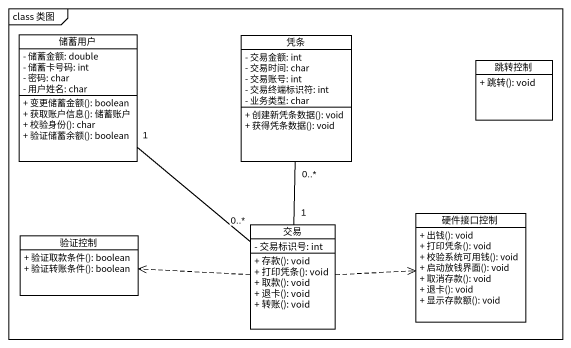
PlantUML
@startuml
mainframe class 类图
hide circle
hide empty members
skinparam classAttributeIconSize 0
class 储蓄用户 {
  - 储蓄金额: double
  - 储蓄卡号码: int
  - 密码: char
  - 用户姓名: char
  + 变更储蓄金额(): boolean
  + 获取账户信息(): 储蓄账户
  + 校验身份(): char
  + 验证储蓄余额(): boolean
}
class 凭条 {
  - 交易金额: int
  - 交易时间: char
  - 交易账号: int
  - 交易终端标识符: int
  - 业务类型: char
  + 创建新凭条数据(): void
  + 获得凭条数据(): void
}
class 跳转控制 {
  + 跳转(): void
}
class 硬件接口控制 {
  + 出钱(): void
  + 打印凭条(): void
  + 校验系统可用钱(): void
  + 启动放钱界面(): void
  + 取消存款(): void
  + 退卡(): void
  + 显示存款额(): void
}
class 验证控制 {
  + 验证取款条件(): boolean
  + 验证转账条件(): boolean
}
class 交易 {
  - 交易标识号: int
  + 存款(): void
  + 打印凭条(): void
  + 取款(): void
  + 退卡(): void
  + 转账(): void
}
交易 "0..*" -up- "1" 储蓄用户
交易 "1" -up- "0..*" 凭条
交易 .right.> 硬件接口控制
交易 .left.> 验证控制
@enduml
